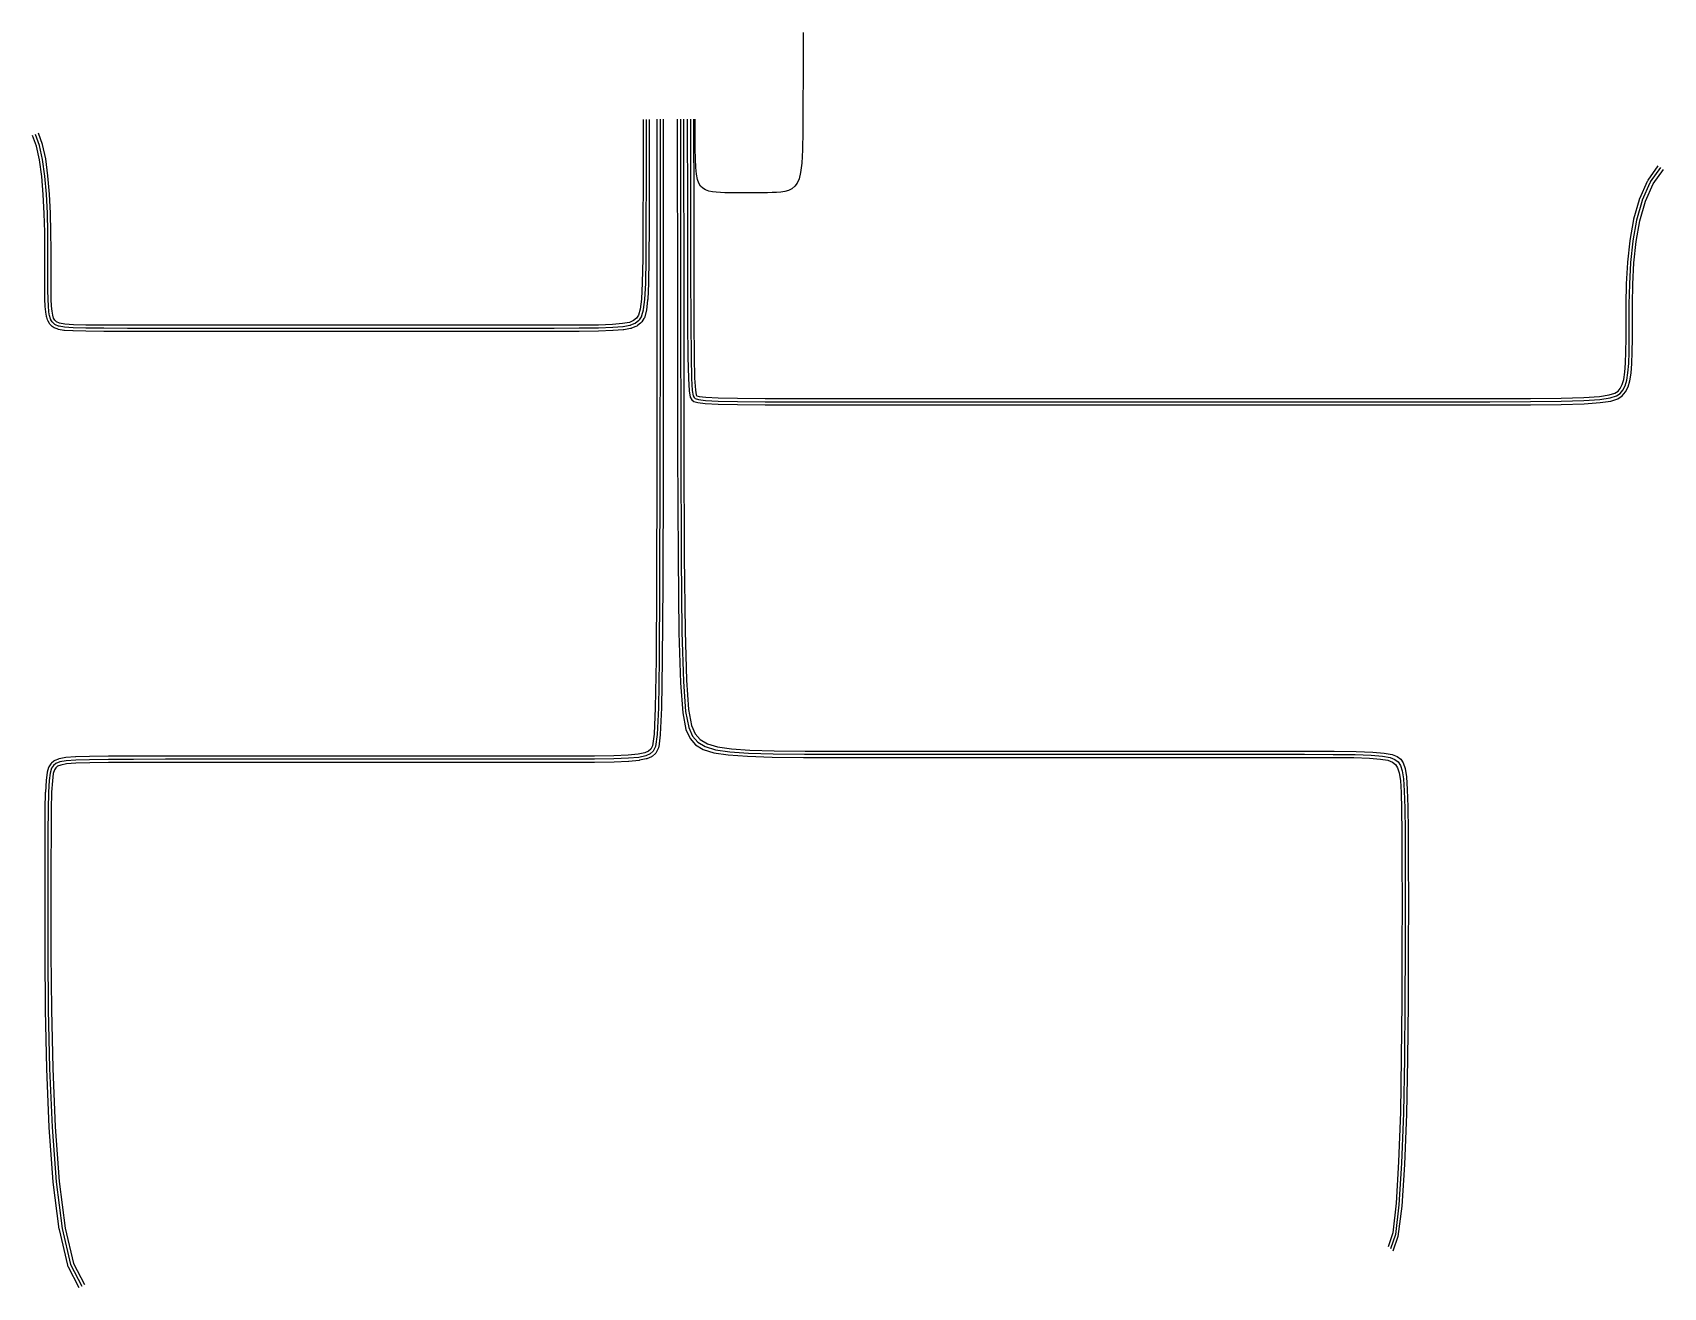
# Model space of a CAD drawing. Header units: millimetres. Extents: x 190 to 398, y 11 to 188.
# Drawn here: x 361.08 to 371.47, y 85.54 to 93.54 of the extents above; entities that cross this region are included whole.
import ezdxf

# ---------------------------------------------------------------- set-up
doc = ezdxf.new("R2010")
doc.units = ezdxf.units.MM
doc.layers.add('cint', color=94, linetype='Continuous')
doc.layers.add('csec', color=170, linetype='Continuous')

msp = doc.modelspace()

# ---------------------------------------------------------------- linework, layer by layer
at = {"layer": 'cint'}
for points in [[(365.009, 92.99), (365.009, 92.612, -0.000428), (365.009, 92.612), (365.008, 92.319, -0.001272), (365.008, 92.319), (365.007, 92.101, -0.003047), (365.007, 92.101), (365.004, 91.946, -0.00701), (365.004, 91.945), (364.999, 91.841, -0.016508), (364.998, 91.839), (364.991, 91.774, -0.039644), (364.99, 91.768), (364.98, 91.731, -0.077314), (364.975, 91.72), (364.961, 91.7, -0.078794), (364.953, 91.69), (364.934, 91.676, -0.074698), (364.924, 91.67), (364.896, 91.659, -0.048955), (364.889, 91.656), (364.846, 91.649, -0.024767), (364.842, 91.648), (364.778, 91.643, -0.011827), (364.776, 91.643), (364.686, 91.639, -0.005531), (364.685, 91.639), (364.563, 91.638, -0.002424), (364.563, 91.638), (364.403, 91.637, -0.000843), (364.403, 91.637), (364.2, 91.637), (363.95, 91.637), (363.665, 91.637), (363.355, 91.637), (363.034, 91.637), (362.713, 91.637), (362.406, 91.637), (362.124, 91.637), (361.881, 91.637), (361.685, 91.637, -0.000642), (361.685, 91.637), (361.533, 91.638, -0.001905), (361.533, 91.638), (361.42, 91.639, -0.00455), (361.419, 91.639), (361.339, 91.641, -0.010415), (361.337, 91.641), (361.283, 91.645, -0.024209), (361.279, 91.645), (361.246, 91.651, -0.05552), (361.237, 91.654), (361.218, 91.661, -0.093438), (361.205, 91.67), (361.194, 91.68, -0.072763), (361.187, 91.689), (361.179, 91.703, -0.052735), (361.176, 91.711), (361.17, 91.729, -0.035362), (361.169, 91.735), (361.164, 91.76, -0.020564), (361.164, 91.763), (361.161, 91.797, -0.011241), (361.161, 91.799), (361.159, 91.843, -0.005852), (361.159, 91.844), (361.158, 91.9, -0.002784), (361.158, 91.9), (361.158, 91.97, -0.00103), (361.158, 91.97), (361.158, 92.056), (361.158, 92.157), (361.157, 92.271), (361.154, 92.39), (361.148, 92.511), (361.139, 92.626), (361.125, 92.731), (361.106, 92.818), (361.08, 92.887)], [(364.989, 92.99), (364.989, 92.612, -0.000428), (364.989, 92.612), (364.988, 92.319, -0.001272), (364.988, 92.319), (364.987, 92.101, -0.003047), (364.987, 92.101), (364.984, 91.946, -0.00701), (364.984, 91.946), (364.979, 91.842, -0.016508), (364.979, 91.841), (364.971, 91.777, -0.039644), (364.971, 91.773), (364.96, 91.737, -0.077314), (364.958, 91.731), (364.944, 91.711, -0.078794), (364.94, 91.706), (364.922, 91.691, -0.074698), (364.917, 91.688), (364.889, 91.677, -0.048955), (364.885, 91.676), (364.842, 91.668, -0.024767), (364.84, 91.668), (364.777, 91.663, -0.011827), (364.776, 91.663), (364.686, 91.659, -0.005531), (364.685, 91.659), (364.563, 91.658, -0.002424), (364.563, 91.658), (364.403, 91.657, -0.000843), (364.403, 91.657), (364.2, 91.657), (363.95, 91.657), (363.665, 91.657), (363.355, 91.657), (363.034, 91.657), (362.713, 91.657), (362.406, 91.657), (362.124, 91.657), (361.881, 91.657), (361.685, 91.657, -0.000642), (361.685, 91.657), (361.533, 91.658, -0.001905), (361.533, 91.658), (361.42, 91.659, -0.00455), (361.42, 91.659), (361.339, 91.661, -0.010415), (361.338, 91.661), (361.284, 91.665, -0.024209), (361.283, 91.665), (361.249, 91.671, -0.05552), (361.245, 91.672), (361.225, 91.68, -0.093438), (361.219, 91.684), (361.208, 91.695, -0.072763), (361.204, 91.699), (361.197, 91.713, -0.052735), (361.195, 91.717), (361.189, 91.735, -0.035362), (361.188, 91.738), (361.184, 91.763, -0.020564), (361.184, 91.765), (361.181, 91.799, -0.011241), (361.181, 91.8), (361.179, 91.843, -0.005852), (361.179, 91.844), (361.178, 91.9, -0.002784), (361.178, 91.9), (361.178, 91.97, -0.00103), (361.178, 91.97), (361.178, 92.056), (361.178, 92.157), (361.177, 92.271), (361.174, 92.391), (361.168, 92.512), (361.158, 92.628), (361.144, 92.734), (361.125, 92.824), (361.099, 92.894)], [(365.058, 92.991), (365.058, 91.708), (365.057, 90.735), (365.055, 90.028), (365.052, 89.544), (365.047, 89.239), (365.039, 89.071), (365.029, 88.997), (365.018, 88.975), (365.004, 88.962), (364.98, 88.952), (364.939, 88.943), (364.875, 88.937), (364.784, 88.933), (364.659, 88.931), (364.497, 88.931), (364.29, 88.931), (364.037, 88.931), (363.747, 88.931), (363.432, 88.931), (363.105, 88.931), (362.779, 88.931), (362.465, 88.931), (362.177, 88.931), (361.926, 88.931), (361.723, 88.93, 0.000761), (361.723, 88.93), (361.564, 88.93, 0.002212), (361.563, 88.93), (361.443, 88.928, 0.005123), (361.442, 88.928), (361.355, 88.926, 0.011196), (361.354, 88.926), (361.292, 88.921, 0.024214), (361.291, 88.921), (361.25, 88.913, 0.05003), (361.246, 88.912), (361.221, 88.902, 0.078801), (361.216, 88.899), (361.2, 88.886, 0.07664), (361.196, 88.882), (361.184, 88.863, 0.071148), (361.182, 88.858), (361.173, 88.829, 0.040383), (361.172, 88.826), (361.166, 88.778, 0.018413), (361.166, 88.776), (361.162, 88.701, 0.008267), (361.161, 88.701), (361.159, 88.592, 0.00372), (361.159, 88.592), (361.158, 88.442, 0.001588), (361.158, 88.442), (361.157, 88.242, 0.000543), (361.157, 88.242), (361.157, 87.987, 0.000403), (361.157, 87.986), (361.157, 87.671, 0.001735), (361.157, 87.671), (361.16, 87.315, 0.003259), (361.16, 87.314), (361.168, 86.938, 0.00513), (361.168, 86.938), (361.184, 86.565, 0.008029), (361.184, 86.564), (361.21, 86.217, 0.013396), (361.21, 86.216), (361.248, 85.916, 0.02558), (361.249, 85.914), (361.302, 85.685, 0.06321), (361.304, 85.68), (361.375, 85.544)], [(365.098, 92.991), (365.098, 91.708), (365.097, 90.735, -0.000416), (365.097, 90.735), (365.095, 90.028, -0.001046), (365.095, 90.028), (365.092, 89.544, -0.002607), (365.092, 89.543), (365.087, 89.238, -0.007102), (365.087, 89.238), (365.079, 89.068, -0.023031), (365.079, 89.066), (365.069, 88.989, -0.079692), (365.067, 88.983), (365.052, 88.954, -0.097046), (365.048, 88.947), (365.029, 88.93, -0.07764), (365.023, 88.927), (364.994, 88.914, -0.053423), (364.99, 88.913), (364.946, 88.904, -0.027705), (364.944, 88.903), (364.878, 88.897, -0.013378), (364.877, 88.897), (364.785, 88.893, -0.006294), (364.785, 88.893), (364.66, 88.891, -0.002769), (364.66, 88.891), (364.497, 88.891, -0.000966), (364.497, 88.891), (364.29, 88.891), (364.037, 88.891), (363.747, 88.891), (363.432, 88.891), (363.105, 88.891), (362.779, 88.891), (362.465, 88.891), (362.177, 88.891), (361.926, 88.891), (361.723, 88.89), (361.564, 88.89), (361.444, 88.888), (361.356, 88.886), (361.297, 88.881), (361.259, 88.874), (361.239, 88.866), (361.228, 88.857), (361.219, 88.844), (361.212, 88.819), (361.206, 88.773), (361.201, 88.7), (361.199, 88.591), (361.198, 88.441), (361.197, 88.242), (361.197, 87.987), (361.197, 87.672), (361.2, 87.315), (361.208, 86.939), (361.224, 86.567), (361.25, 86.22), (361.288, 85.922), (361.341, 85.697), (361.411, 85.563)], [(365.271, 92.991), (365.272, 92.431), (365.272, 92.004), (365.273, 91.692), (365.275, 91.477), (365.278, 91.339), (365.283, 91.261), (365.289, 91.227), (365.295, 91.216), (365.302, 91.21), (365.322, 91.204), (365.368, 91.198), (365.448, 91.194), (365.571, 91.192), (365.747, 91.19), (365.987, 91.19), (366.299, 91.19), (366.689, 91.19), (367.142, 91.19), (367.637, 91.19), (368.154, 91.19), (368.673, 91.19), (369.173, 91.19), (369.635, 91.19), (370.037, 91.19), (370.365, 91.19), (370.623, 91.191), (370.819, 91.193), (370.963, 91.197), (371.064, 91.204), (371.13, 91.214), (371.17, 91.227), (371.194, 91.243), (371.212, 91.264), (371.226, 91.291), (371.237, 91.328), (371.244, 91.375), (371.249, 91.434), (371.251, 91.506), (371.252, 91.592), (371.252, 91.694, -0.000513), (371.252, 91.694), (371.252, 91.811, -0.004425), (371.252, 91.812), (371.255, 91.94, -0.008303), (371.255, 91.941), (371.262, 92.076, -0.012493), (371.263, 92.077), (371.277, 92.214, -0.017769), (371.277, 92.215), (371.301, 92.348, -0.025035), (371.301, 92.35), (371.336, 92.474, -0.035466), (371.337, 92.477), (371.386, 92.587, -0.050126), (371.388, 92.591), (371.453, 92.683)], [(365.291, 92.991), (365.292, 92.431), (365.292, 92.004), (365.293, 91.693), (365.295, 91.477), (365.298, 91.34), (365.303, 91.264), (365.308, 91.233), (365.31, 91.229), (365.311, 91.228), (365.326, 91.223), (365.369, 91.218), (365.448, 91.214), (365.571, 91.212), (365.748, 91.21), (365.987, 91.21), (366.299, 91.21), (366.689, 91.21), (367.142, 91.21), (367.637, 91.21), (368.154, 91.21), (368.673, 91.21), (369.173, 91.21), (369.635, 91.21), (370.037, 91.21), (370.365, 91.21), (370.622, 91.211), (370.819, 91.213), (370.962, 91.217), (371.062, 91.224), (371.125, 91.233), (371.161, 91.245), (371.181, 91.258), (371.195, 91.275), (371.207, 91.299), (371.217, 91.332), (371.224, 91.378), (371.229, 91.435), (371.231, 91.507), (371.232, 91.593), (371.232, 91.694, -0.000513), (371.232, 91.694), (371.232, 91.811, -0.004425), (371.232, 91.812), (371.235, 91.941, -0.008303), (371.235, 91.942), (371.243, 92.077, -0.012493), (371.243, 92.079), (371.257, 92.216, -0.017769), (371.257, 92.218), (371.281, 92.351, -0.025035), (371.282, 92.355), (371.317, 92.48, -0.035466), (371.319, 92.485), (371.368, 92.595, -0.050126), (371.372, 92.602), (371.437, 92.694)]]:
    msp.add_lwpolyline(points, format="xyb", dxfattribs=at)
for points in [[(364.969, 92.99), (364.969, 92.612), (364.968, 92.319), (364.967, 92.102), (364.964, 91.947), (364.959, 91.843), (364.951, 91.779), (364.941, 91.742), (364.928, 91.722), (364.909, 91.707), (364.882, 91.696), (364.839, 91.688), (364.775, 91.683), (364.685, 91.679), (364.563, 91.678), (364.403, 91.677), (364.2, 91.677), (363.95, 91.677), (363.665, 91.677), (363.355, 91.677), (363.034, 91.677), (362.713, 91.677), (362.406, 91.677), (362.124, 91.677), (361.881, 91.677), (361.685, 91.677), (361.533, 91.678), (361.42, 91.679), (361.34, 91.681), (361.286, 91.685), (361.252, 91.691), (361.233, 91.699), (361.222, 91.709), (361.214, 91.723), (361.208, 91.741), (361.204, 91.767), (361.201, 91.8), (361.199, 91.844), (361.198, 91.9), (361.198, 91.97), (361.198, 92.056), (361.198, 92.157), (361.197, 92.271), (361.194, 92.392), (361.188, 92.513), (361.178, 92.63), (361.164, 92.738), (361.144, 92.83), (361.118, 92.901)], [(365.078, 92.991), (365.078, 91.708), (365.077, 90.735), (365.075, 90.028), (365.072, 89.544), (365.067, 89.239), (365.059, 89.069), (365.049, 88.992), (365.034, 88.962), (365.015, 88.945), (364.986, 88.932), (364.942, 88.923), (364.877, 88.917), (364.784, 88.913), (364.66, 88.911), (364.497, 88.911), (364.29, 88.911), (364.037, 88.911), (363.747, 88.911), (363.432, 88.911), (363.105, 88.911), (362.779, 88.911), (362.465, 88.911), (362.177, 88.911), (361.926, 88.911), (361.723, 88.91), (361.564, 88.91), (361.443, 88.908), (361.355, 88.906), (361.294, 88.901), (361.254, 88.894), (361.229, 88.884), (361.213, 88.871), (361.201, 88.853), (361.192, 88.823), (361.186, 88.775), (361.181, 88.7), (361.179, 88.592), (361.178, 88.442), (361.177, 88.242), (361.177, 87.987), (361.177, 87.671), (361.18, 87.315), (361.188, 86.939), (361.204, 86.566), (361.23, 86.218), (361.268, 85.919), (361.322, 85.69), (361.393, 85.553)], [(365.187, 92.991), (365.188, 91.796), (365.189, 90.877), (365.192, 90.197), (365.198, 89.716), (365.207, 89.399), (365.222, 89.206), (365.242, 89.1), (365.269, 89.043), (365.304, 89.003), (365.352, 88.974), (365.42, 88.952), (365.512, 88.938), (365.634, 88.93), (365.792, 88.925), (365.992, 88.923), (366.239, 88.923), (366.536, 88.923), (366.873, 88.923), (367.234, 88.923), (367.608, 88.923), (367.98, 88.923), (368.336, 88.923), (368.664, 88.923), (368.948, 88.923), (369.179, 88.923), (369.36, 88.922), (369.497, 88.921), (369.598, 88.917), (369.668, 88.912), (369.714, 88.904), (369.744, 88.892), (369.762, 88.877), (369.776, 88.857), (369.787, 88.825), (369.794, 88.775), (369.799, 88.699), (369.802, 88.591), (369.804, 88.444), (369.804, 88.251), (369.805, 88.004), (369.804, 87.702), (369.803, 87.363), (369.8, 87.008), (369.794, 86.661), (369.783, 86.344), (369.768, 86.081), (369.746, 85.893), (369.717, 85.803)], [(365.207, 92.991), (365.208, 91.797), (365.209, 90.879), (365.212, 90.2), (365.217, 89.722), (365.226, 89.407), (365.24, 89.216), (365.26, 89.113), (365.285, 89.058), (365.319, 89.02), (365.366, 88.992), (365.431, 88.971), (365.522, 88.958), (365.642, 88.949), (365.798, 88.945), (365.997, 88.943), (366.243, 88.943), (366.538, 88.943), (366.874, 88.943), (367.235, 88.943), (367.609, 88.943), (367.981, 88.943), (368.338, 88.943), (368.666, 88.943), (368.951, 88.943), (369.183, 88.943), (369.366, 88.942), (369.505, 88.941), (369.608, 88.937), (369.68, 88.931), (369.728, 88.922), (369.759, 88.91), (369.779, 88.894), (369.794, 88.872), (369.805, 88.838), (369.813, 88.786), (369.819, 88.709), (369.822, 88.599), (369.824, 88.45), (369.824, 88.254), (369.825, 88.006), (369.824, 87.702), (369.823, 87.36), (369.82, 87.004), (369.813, 86.655), (369.802, 86.336), (369.785, 86.071), (369.762, 85.881), (369.732, 85.789)], [(365.227, 92.991), (365.228, 91.797), (365.229, 90.88), (365.231, 90.203), (365.237, 89.728), (365.246, 89.415), (365.259, 89.227), (365.277, 89.126), (365.302, 89.073), (365.334, 89.037), (365.379, 89.01), (365.443, 88.99), (365.532, 88.977), (365.65, 88.969), (365.805, 88.965), (366.001, 88.963), (366.246, 88.963), (366.541, 88.963), (366.875, 88.963), (367.236, 88.963), (367.61, 88.963), (367.982, 88.963), (368.339, 88.963), (368.668, 88.963), (368.954, 88.963), (369.188, 88.963), (369.372, 88.962), (369.513, 88.96), (369.618, 88.957), (369.691, 88.95), (369.742, 88.941), (369.774, 88.928), (369.796, 88.911), (369.812, 88.887), (369.824, 88.852), (369.833, 88.798), (369.838, 88.719), (369.842, 88.607), (369.844, 88.455), (369.844, 88.258), (369.845, 88.007), (369.844, 87.701), (369.843, 87.358), (369.839, 86.999), (369.832, 86.649), (369.82, 86.328), (369.803, 86.061), (369.778, 85.869), (369.746, 85.775)], [(365.251, 92.991), (365.252, 92.431), (365.252, 92.004), (365.253, 91.692), (365.255, 91.477), (365.258, 91.338), (365.263, 91.259), (365.27, 91.22), (365.279, 91.203), (365.292, 91.192), (365.318, 91.184), (365.366, 91.178), (365.447, 91.174), (365.571, 91.172), (365.747, 91.17), (365.987, 91.17), (366.299, 91.17), (366.689, 91.17), (367.142, 91.17), (367.637, 91.17), (368.154, 91.17), (368.673, 91.17), (369.173, 91.17), (369.635, 91.17), (370.037, 91.17), (370.365, 91.17), (370.623, 91.171), (370.819, 91.173), (370.964, 91.177), (371.066, 91.184), (371.135, 91.194), (371.179, 91.209), (371.207, 91.228), (371.229, 91.252), (371.245, 91.284), (371.256, 91.324), (371.264, 91.373), (371.269, 91.433), (371.271, 91.506), (371.272, 91.592), (371.272, 91.694), (371.272, 91.811), (371.275, 91.94), (371.282, 92.075), (371.297, 92.211), (371.32, 92.344), (371.355, 92.469), (371.404, 92.579), (371.47, 92.671)]]:
    msp.add_lwpolyline(points, dxfattribs=at)
at = {"layer": 'csec'}
msp.add_lwpolyline([(365.989, 93.543), (365.989, 93.282), (365.988, 93.075), (365.987, 92.915), (365.984, 92.796), (365.98, 92.71), (365.973, 92.651), (365.964, 92.611), (365.952, 92.584), (365.936, 92.564), (365.918, 92.548), (365.896, 92.537), (365.873, 92.53), (365.847, 92.526), (365.82, 92.523), (365.791, 92.523), (365.761, 92.522), (365.731, 92.522), (365.701, 92.522), (365.67, 92.522), (365.639, 92.522), (365.608, 92.522), (365.578, 92.522), (365.548, 92.522), (365.518, 92.522), (365.49, 92.522), (365.462, 92.523), (365.436, 92.525), (365.411, 92.528), (365.388, 92.533), (365.368, 92.54), (365.351, 92.551), (365.336, 92.565), (365.324, 92.583), (365.316, 92.607), (365.309, 92.64), (365.305, 92.682), (365.303, 92.736), (365.301, 92.805), (365.301, 92.889), (365.301, 92.992)], dxfattribs=at)

doc.saveas('drawing.dxf')
